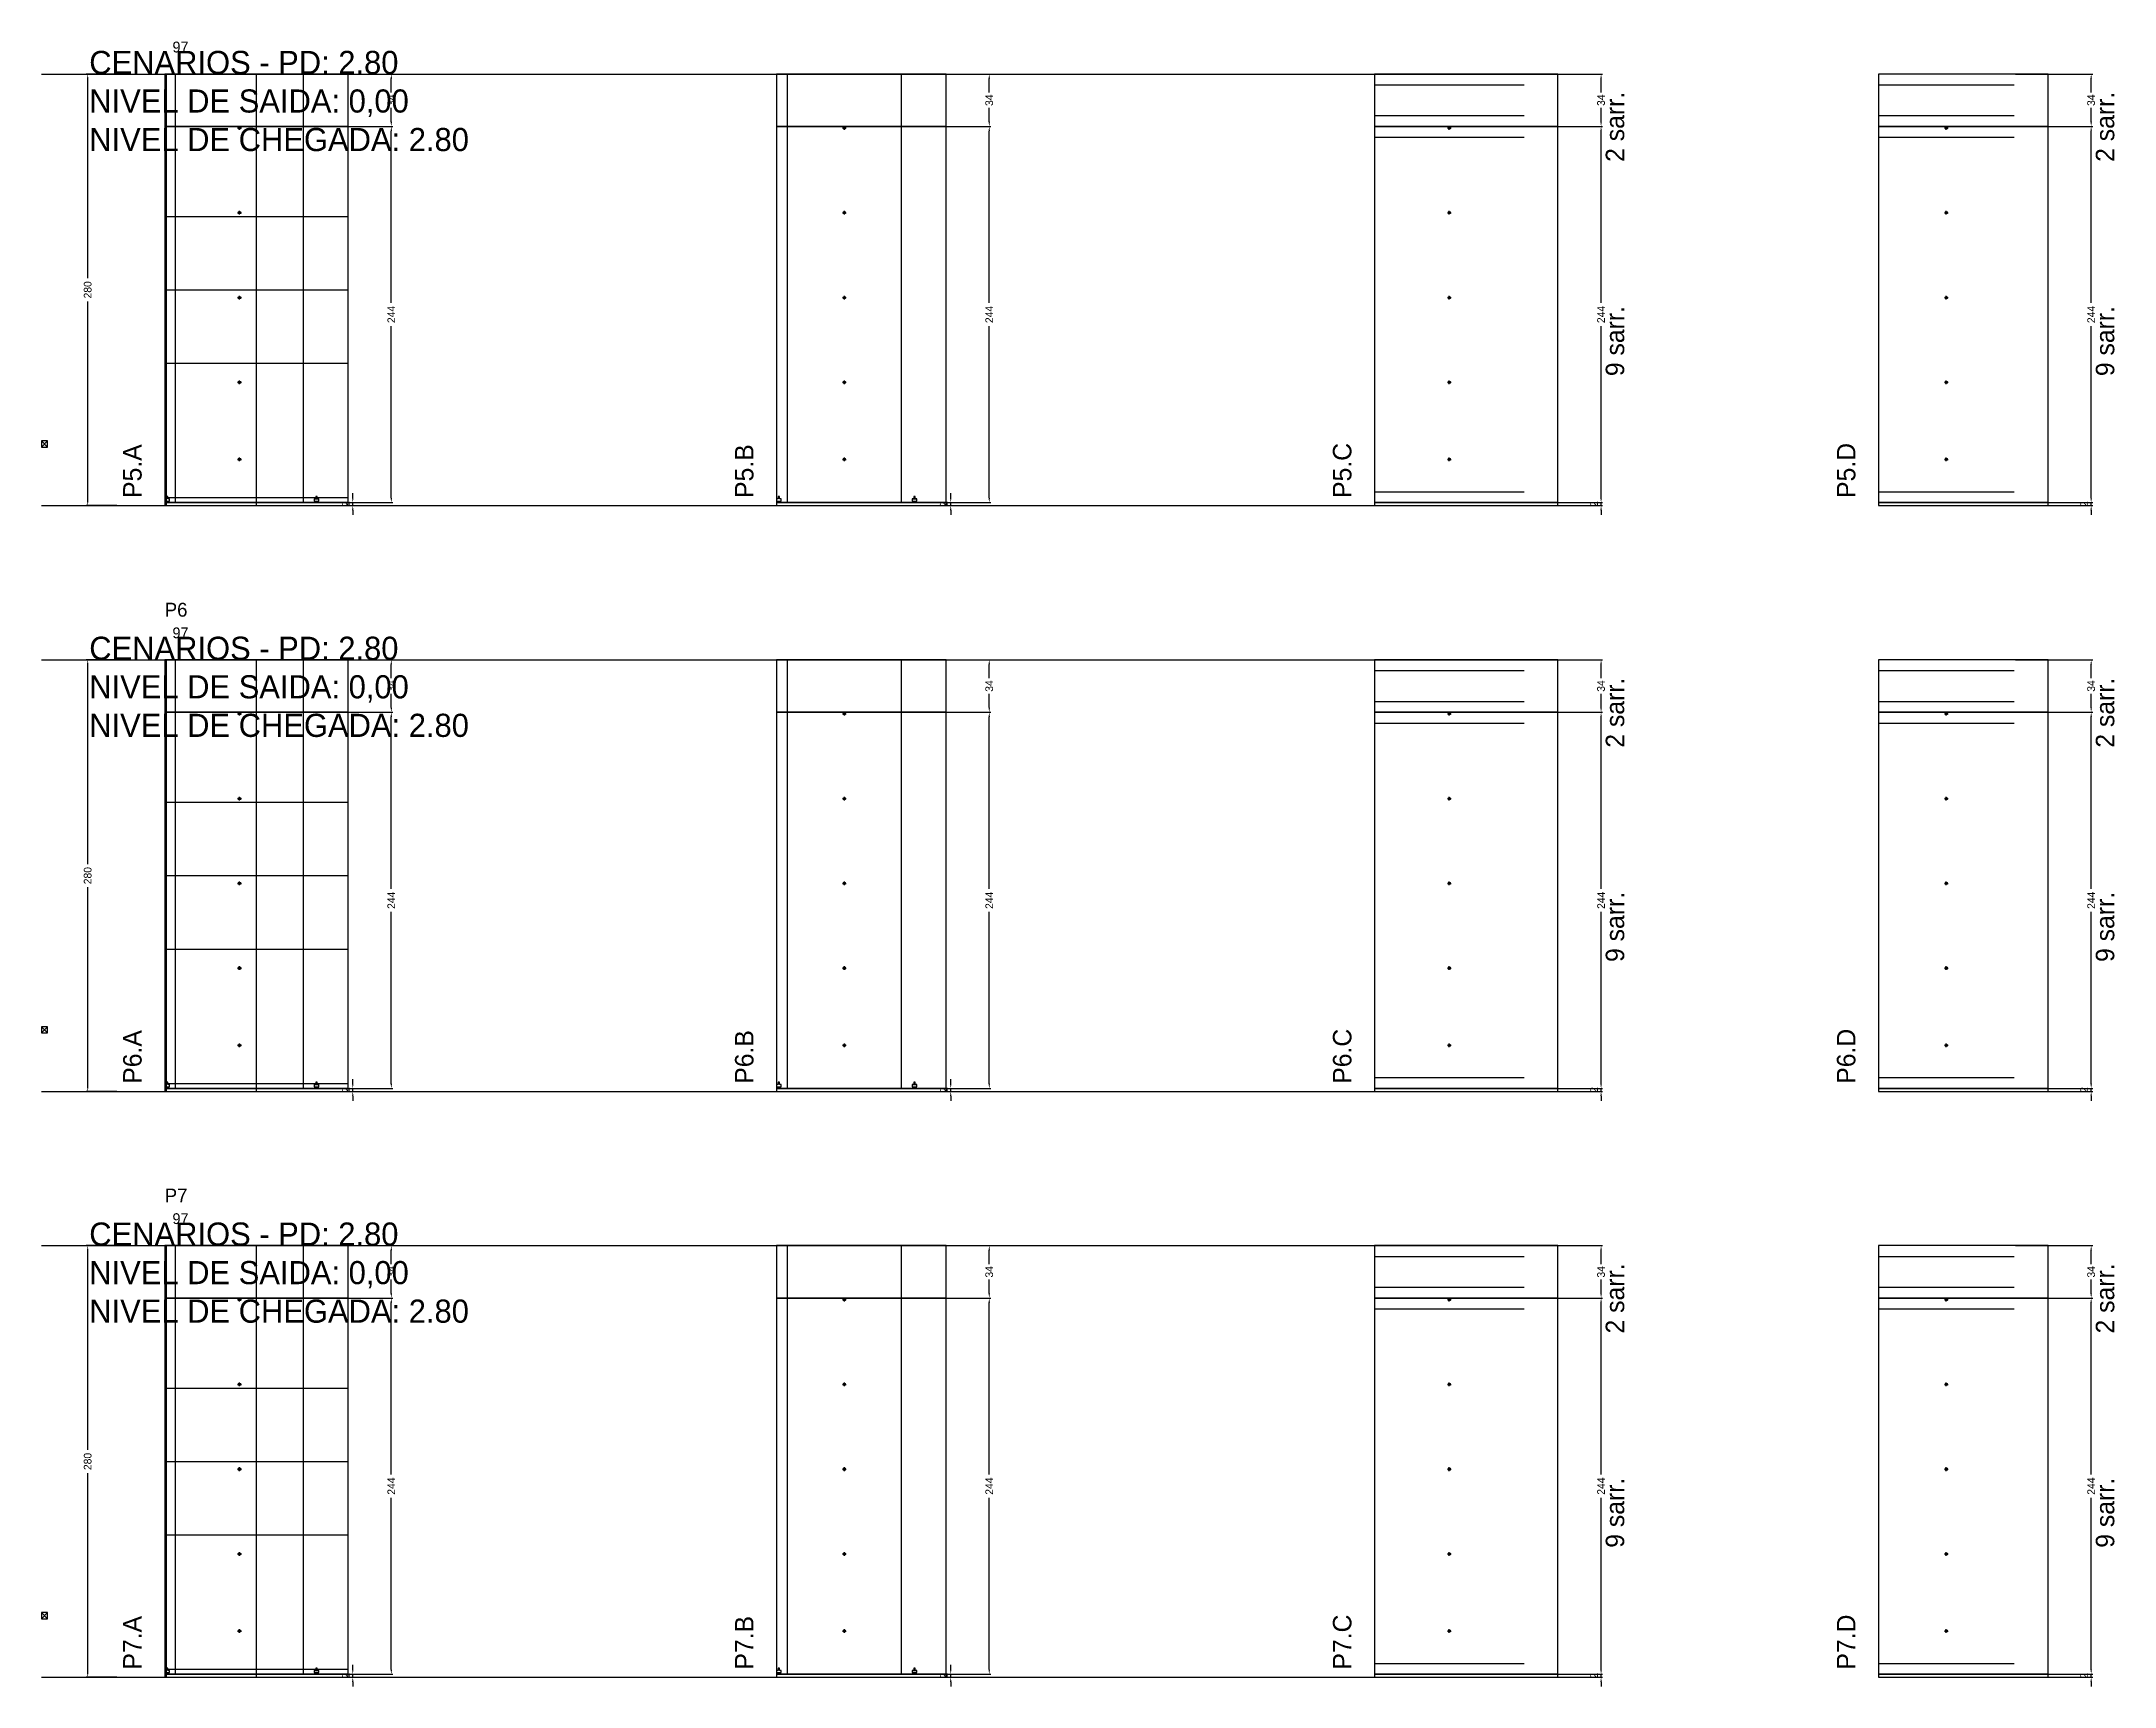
# Model space of a CAD drawing. Header units: centimetres. Extents: x -10500 to 4141, y -7986 to 295.
# Drawn here: x -7000 to -5655, y -2666 to -1599 of the extents above; entities that cross this region are included whole.
import ezdxf

# ---------------------------------------------------------------- set-up
doc = ezdxf.new("R2010")
doc.units = ezdxf.units.CM
doc.linetypes.add('DASHED', pattern=[2, -2])
for name, color, linetype in [('CHAPA', 140, 'Continuous'), ('COTA', 241, 'Continuous'), ('COTAS FURACAO', 16, 'Continuous'), ('Madeira', 30, 'Continuous'), ('MEIO_PONT', 160, 'Continuous'), ('NOMENCLATURA', 7, 'Continuous'), ('Nível', 160, 'Continuous'), ('Painéis', 200, 'Continuous'), ('Perfil Metálico', 150, 'Continuous'), ('SARR_2.2x7', 40, 'Continuous'), ('SARRAFO DE PRESSAO', 200, 'Continuous'), ('texto', 7, 'Continuous'), ('TEXTO_GERAL', 7, 'Continuous')]:
    doc.layers.add(name, color=color, linetype=linetype)
doc.dimstyles.new('PAINEL-NOVA', dxfattribs={"dimtxt": 5, "dimasz": 3, "dimexe": 1, "dimexo": 1, "dimgap": 1, "dimtad": 1, "dimcen": 2.5, "dimazin": 3, "dimtfac": 1, "dimtmove": 0, "dimatfit": 3})

# ---------------------------------------------------------------- blocks, each defined once
blk = doc.blocks.new('_CLOSEDFILLED')
at = {"color": 0, "linetype": 'BYBLOCK'}
blk.add_solid([(-1, 0.16), (0, 0), (-1, -0.16)], dxfattribs=at)
blk = doc.blocks.new('*D105')
for p, q in [((-6951, -1620), (-6971, -1620)), ((-6970, -1752.5), (-6970, -1623)), ((-6970, -1897), (-6970, -1767.5)), ((-6951, -1900), (-6971, -1900))]:
    blk.add_line(p, q)
at = {"layer": 'Defpoints'}
for p in [(-6950, -1620), (-6970, -1900), (-6950, -1900)]:
    blk.add_point(p, dxfattribs=at)
at = {"layer": 'COTA', "xscale": 3, "yscale": 3}
for p, rotation in [((-6970, -1620), 90), ((-6970, -1900), 270)]:
    blk.add_blockref('_CLOSEDFILLED', p, dxfattribs=dict(at, rotation=rotation))
at = {"layer": 'COTA', "insert": (-6970, -1760), "char_height": 5, "attachment_point": 5, "rotation": 90}
blk.add_mtext('280', dxfattribs=at)
blk = doc.blocks.new('MULDURA')
at = {"layer": 'Paineis'}
for p, q in [((0, 0), (4, 4)), ((4, 0), (0, 4))]:
    blk.add_line(p, q, dxfattribs=at)
blk.add_lwpolyline([(0, 0), (4, 0), (4, 4), (0, 4)], close=True, dxfattribs=at)
blk = doc.blocks.new('*D107')
for p, q in [((-6822, -1654), (-6772, -1654)), ((-6773, -1768.5), (-6773, -1657)), ((-6773, -1895), (-6773, -1783.5)), ((-6822, -1898), (-6772, -1898))]:
    blk.add_line(p, q)
at = {"layer": 'Defpoints'}
for p in [(-6823, -1654), (-6823, -1898), (-6773, -1898)]:
    blk.add_point(p, dxfattribs=at)
at = {"layer": 'COTA', "xscale": 3, "yscale": 3}
for p, rotation in [((-6773, -1654), 90), ((-6773, -1898), 270)]:
    blk.add_blockref('_CLOSEDFILLED', p, dxfattribs=dict(at, rotation=rotation))
at = {"layer": 'COTA', "insert": (-6773, -1776), "char_height": 5, "attachment_point": 5, "rotation": 90}
blk.add_mtext('244', dxfattribs=at)
blk = doc.blocks.new('*D108')
for p, q in [((-6822, -1620), (-6772, -1620)), ((-6773, -1632), (-6773, -1623)), ((-6822, -1654), (-6772, -1654)), ((-6773, -1651), (-6773, -1642))]:
    blk.add_line(p, q)
at = {"layer": 'Defpoints'}
for p in [(-6823, -1620), (-6823, -1654), (-6773, -1654)]:
    blk.add_point(p, dxfattribs=at)
at = {"layer": 'COTA', "xscale": 3, "yscale": 3}
for p, rotation in [((-6773, -1620), 90), ((-6773, -1654), 270)]:
    blk.add_blockref('_CLOSEDFILLED', p, dxfattribs=dict(at, rotation=rotation))
at = {"layer": 'COTA', "insert": (-6773, -1637), "char_height": 5, "attachment_point": 5, "rotation": 90}
blk.add_mtext('34', dxfattribs=at)
blk = doc.blocks.new('SLIPTEE')
at = {"layer": 'Paineis'}
blk.add_lwpolyline([(0, 0), (3, 0), (3, 1.5), (2, 1.5), (2, 3), (1, 3), (1, 1.5), (0, 1.5)], close=True, dxfattribs=at)
blk = doc.blocks.new('SLIPTDD')
at = {"layer": 'Paineis'}
blk.add_line((0, 1.5), (3, 1.5), dxfattribs=at)
blk.add_lwpolyline([(0, 0), (3, 0), (3, 1.5), (2, 1.5), (2, 3), (1, 3), (1, 1.5), (0, 1.5)], close=True, dxfattribs=at)
blk = doc.blocks.new('furacao')
at = {"layer": 'COTAS FURACAO'}
for p, q in [((-1.2, 0), (1.2, 0)), ((0, -1.2), (0, 1.2))]:
    blk.add_line(p, q, dxfattribs=at)
blk.add_circle((0, 0), 0.8, dxfattribs=at)
blk = doc.blocks.new('*D110')
for p, q in [((-6434, -1654), (-6384, -1654)), ((-6385, -1768.5), (-6385, -1657)), ((-6385, -1895), (-6385, -1783.5)), ((-6434, -1898), (-6384, -1898))]:
    blk.add_line(p, q)
at = {"layer": 'Defpoints'}
for p in [(-6435, -1654), (-6435, -1898), (-6385, -1898)]:
    blk.add_point(p, dxfattribs=at)
at = {"layer": 'COTA', "xscale": 3, "yscale": 3}
for p, rotation in [((-6385, -1654), 90), ((-6385, -1898), 270)]:
    blk.add_blockref('_CLOSEDFILLED', p, dxfattribs=dict(at, rotation=rotation))
at = {"layer": 'COTA', "insert": (-6385, -1776), "char_height": 5, "attachment_point": 5, "rotation": 90}
blk.add_mtext('244', dxfattribs=at)
blk = doc.blocks.new('*D111')
for p, q in [((-6434, -1620), (-6384, -1620)), ((-6385, -1632), (-6385, -1623)), ((-6434, -1654), (-6384, -1654)), ((-6385, -1651), (-6385, -1642))]:
    blk.add_line(p, q)
at = {"layer": 'Defpoints'}
for p in [(-6435, -1620), (-6435, -1654), (-6385, -1654)]:
    blk.add_point(p, dxfattribs=at)
at = {"layer": 'COTA', "xscale": 3, "yscale": 3}
for p, rotation in [((-6385, -1620), 90), ((-6385, -1654), 270)]:
    blk.add_blockref('_CLOSEDFILLED', p, dxfattribs=dict(at, rotation=rotation))
at = {"layer": 'COTA', "insert": (-6385, -1637), "char_height": 5, "attachment_point": 5, "rotation": 90}
blk.add_mtext('34', dxfattribs=at)
blk = doc.blocks.new('*D113')
for p, q in [((-6037, -1654), (-5987, -1654)), ((-5988, -1768.5), (-5988, -1657)), ((-5988, -1895), (-5988, -1783.5)), ((-6037, -1898), (-5987, -1898))]:
    blk.add_line(p, q)
at = {"layer": 'Defpoints'}
for p in [(-6038, -1654), (-6038, -1898), (-5988, -1898)]:
    blk.add_point(p, dxfattribs=at)
at = {"layer": 'COTA', "xscale": 3, "yscale": 3}
for p, rotation in [((-5988, -1654), 90), ((-5988, -1898), 270)]:
    blk.add_blockref('_CLOSEDFILLED', p, dxfattribs=dict(at, rotation=rotation))
at = {"layer": 'COTA', "insert": (-5988, -1776), "char_height": 5, "attachment_point": 5, "rotation": 90}
blk.add_mtext('244', dxfattribs=at)
blk = doc.blocks.new('*D114')
for p, q in [((-6037, -1620), (-5987, -1620)), ((-5988, -1632), (-5988, -1623)), ((-6037, -1654), (-5987, -1654)), ((-5988, -1651), (-5988, -1642))]:
    blk.add_line(p, q)
at = {"layer": 'Defpoints'}
for p in [(-6038, -1620), (-6038, -1654), (-5988, -1654)]:
    blk.add_point(p, dxfattribs=at)
at = {"layer": 'COTA', "xscale": 3, "yscale": 3}
for p, rotation in [((-5988, -1620), 90), ((-5988, -1654), 270)]:
    blk.add_blockref('_CLOSEDFILLED', p, dxfattribs=dict(at, rotation=rotation))
at = {"layer": 'COTA', "insert": (-5988, -1637), "char_height": 5, "attachment_point": 5, "rotation": 90}
blk.add_mtext('34', dxfattribs=at)
blk = doc.blocks.new('*D116')
for p, q in [((-5719, -1654), (-5669, -1654)), ((-5670, -1768.5), (-5670, -1657)), ((-5670, -1895), (-5670, -1783.5)), ((-5719, -1898), (-5669, -1898))]:
    blk.add_line(p, q)
at = {"layer": 'Defpoints'}
for p in [(-5720, -1654), (-5720, -1898), (-5670, -1898)]:
    blk.add_point(p, dxfattribs=at)
at = {"layer": 'COTA', "xscale": 3, "yscale": 3}
for p, rotation in [((-5670, -1654), 90), ((-5670, -1898), 270)]:
    blk.add_blockref('_CLOSEDFILLED', p, dxfattribs=dict(at, rotation=rotation))
at = {"layer": 'COTA', "insert": (-5670, -1776), "char_height": 5, "attachment_point": 5, "rotation": 90}
blk.add_mtext('244', dxfattribs=at)
blk = doc.blocks.new('*D117')
for p, q in [((-5719, -1620), (-5669, -1620)), ((-5670, -1632), (-5670, -1623)), ((-5719, -1654), (-5669, -1654)), ((-5670, -1651), (-5670, -1642))]:
    blk.add_line(p, q)
at = {"layer": 'Defpoints'}
for p in [(-5720, -1620), (-5720, -1654), (-5670, -1654)]:
    blk.add_point(p, dxfattribs=at)
at = {"layer": 'COTA', "xscale": 3, "yscale": 3}
for p, rotation in [((-5670, -1620), 90), ((-5670, -1654), 270)]:
    blk.add_blockref('_CLOSEDFILLED', p, dxfattribs=dict(at, rotation=rotation))
at = {"layer": 'COTA', "insert": (-5670, -1637), "char_height": 5, "attachment_point": 5, "rotation": 90}
blk.add_mtext('34', dxfattribs=at)
blk = doc.blocks.new('*D131')
for p, q in [((-6951, -2000), (-6971, -2000)), ((-6970, -2132.5), (-6970, -2003)), ((-6970, -2277), (-6970, -2147.5)), ((-6951, -2280), (-6971, -2280))]:
    blk.add_line(p, q)
at = {"layer": 'Defpoints'}
for p in [(-6950, -2000), (-6970, -2280), (-6950, -2280)]:
    blk.add_point(p, dxfattribs=at)
at = {"layer": 'COTA', "xscale": 3, "yscale": 3}
for p, rotation in [((-6970, -2000), 90), ((-6970, -2280), 270)]:
    blk.add_blockref('_CLOSEDFILLED', p, dxfattribs=dict(at, rotation=rotation))
at = {"layer": 'COTA', "insert": (-6970, -2140), "char_height": 5, "attachment_point": 5, "rotation": 90}
blk.add_mtext('280', dxfattribs=at)
blk = doc.blocks.new('*D133')
for p, q in [((-6822, -2034), (-6772, -2034)), ((-6773, -2148.5), (-6773, -2037)), ((-6773, -2275), (-6773, -2163.5)), ((-6822, -2278), (-6772, -2278))]:
    blk.add_line(p, q)
at = {"layer": 'Defpoints'}
for p in [(-6823, -2034), (-6823, -2278), (-6773, -2278)]:
    blk.add_point(p, dxfattribs=at)
at = {"layer": 'COTA', "xscale": 3, "yscale": 3}
for p, rotation in [((-6773, -2034), 90), ((-6773, -2278), 270)]:
    blk.add_blockref('_CLOSEDFILLED', p, dxfattribs=dict(at, rotation=rotation))
at = {"layer": 'COTA', "insert": (-6773, -2156), "char_height": 5, "attachment_point": 5, "rotation": 90}
blk.add_mtext('244', dxfattribs=at)
blk = doc.blocks.new('*D134')
for p, q in [((-6822, -2000), (-6772, -2000)), ((-6773, -2012), (-6773, -2003)), ((-6773, -2031), (-6773, -2022)), ((-6822, -2034), (-6772, -2034))]:
    blk.add_line(p, q)
at = {"layer": 'Defpoints'}
for p in [(-6823, -2000), (-6823, -2034), (-6773, -2034)]:
    blk.add_point(p, dxfattribs=at)
at = {"layer": 'COTA', "xscale": 3, "yscale": 3}
for p, rotation in [((-6773, -2000), 90), ((-6773, -2034), 270)]:
    blk.add_blockref('_CLOSEDFILLED', p, dxfattribs=dict(at, rotation=rotation))
at = {"layer": 'COTA', "insert": (-6773, -2017), "char_height": 5, "attachment_point": 5, "rotation": 90}
blk.add_mtext('34', dxfattribs=at)
blk = doc.blocks.new('*D136')
for p, q in [((-6434, -2034), (-6384, -2034)), ((-6385, -2148.5), (-6385, -2037)), ((-6385, -2275), (-6385, -2163.5)), ((-6434, -2278), (-6384, -2278))]:
    blk.add_line(p, q)
at = {"layer": 'Defpoints'}
for p in [(-6435, -2034), (-6435, -2278), (-6385, -2278)]:
    blk.add_point(p, dxfattribs=at)
at = {"layer": 'COTA', "xscale": 3, "yscale": 3}
for p, rotation in [((-6385, -2034), 90), ((-6385, -2278), 270)]:
    blk.add_blockref('_CLOSEDFILLED', p, dxfattribs=dict(at, rotation=rotation))
at = {"layer": 'COTA', "insert": (-6385, -2156), "char_height": 5, "attachment_point": 5, "rotation": 90}
blk.add_mtext('244', dxfattribs=at)
blk = doc.blocks.new('*D137')
for p, q in [((-6434, -2000), (-6384, -2000)), ((-6385, -2012), (-6385, -2003)), ((-6385, -2031), (-6385, -2022)), ((-6434, -2034), (-6384, -2034))]:
    blk.add_line(p, q)
at = {"layer": 'Defpoints'}
for p in [(-6435, -2000), (-6435, -2034), (-6385, -2034)]:
    blk.add_point(p, dxfattribs=at)
at = {"layer": 'COTA', "xscale": 3, "yscale": 3}
for p, rotation in [((-6385, -2000), 90), ((-6385, -2034), 270)]:
    blk.add_blockref('_CLOSEDFILLED', p, dxfattribs=dict(at, rotation=rotation))
at = {"layer": 'COTA', "insert": (-6385, -2017), "char_height": 5, "attachment_point": 5, "rotation": 90}
blk.add_mtext('34', dxfattribs=at)
blk = doc.blocks.new('*D139')
for p, q in [((-6037, -2034), (-5987, -2034)), ((-5988, -2148.5), (-5988, -2037)), ((-5988, -2275), (-5988, -2163.5)), ((-6037, -2278), (-5987, -2278))]:
    blk.add_line(p, q)
at = {"layer": 'Defpoints'}
for p in [(-6038, -2034), (-6038, -2278), (-5988, -2278)]:
    blk.add_point(p, dxfattribs=at)
at = {"layer": 'COTA', "xscale": 3, "yscale": 3}
for p, rotation in [((-5988, -2034), 90), ((-5988, -2278), 270)]:
    blk.add_blockref('_CLOSEDFILLED', p, dxfattribs=dict(at, rotation=rotation))
at = {"layer": 'COTA', "insert": (-5988, -2156), "char_height": 5, "attachment_point": 5, "rotation": 90}
blk.add_mtext('244', dxfattribs=at)
blk = doc.blocks.new('*D140')
for p, q in [((-6037, -2000), (-5987, -2000)), ((-5988, -2012), (-5988, -2003)), ((-5988, -2031), (-5988, -2022)), ((-6037, -2034), (-5987, -2034))]:
    blk.add_line(p, q)
at = {"layer": 'Defpoints'}
for p in [(-6038, -2000), (-6038, -2034), (-5988, -2034)]:
    blk.add_point(p, dxfattribs=at)
at = {"layer": 'COTA', "xscale": 3, "yscale": 3}
for p, rotation in [((-5988, -2000), 90), ((-5988, -2034), 270)]:
    blk.add_blockref('_CLOSEDFILLED', p, dxfattribs=dict(at, rotation=rotation))
at = {"layer": 'COTA', "insert": (-5988, -2017), "char_height": 5, "attachment_point": 5, "rotation": 90}
blk.add_mtext('34', dxfattribs=at)
blk = doc.blocks.new('*D142')
for p, q in [((-5719, -2034), (-5669, -2034)), ((-5670, -2148.5), (-5670, -2037)), ((-5670, -2275), (-5670, -2163.5)), ((-5719, -2278), (-5669, -2278))]:
    blk.add_line(p, q)
at = {"layer": 'Defpoints'}
for p in [(-5720, -2034), (-5720, -2278), (-5670, -2278)]:
    blk.add_point(p, dxfattribs=at)
at = {"layer": 'COTA', "xscale": 3, "yscale": 3}
for p, rotation in [((-5670, -2034), 90), ((-5670, -2278), 270)]:
    blk.add_blockref('_CLOSEDFILLED', p, dxfattribs=dict(at, rotation=rotation))
at = {"layer": 'COTA', "insert": (-5670, -2156), "char_height": 5, "attachment_point": 5, "rotation": 90}
blk.add_mtext('244', dxfattribs=at)
blk = doc.blocks.new('*D143')
for p, q in [((-5719, -2000), (-5669, -2000)), ((-5670, -2012), (-5670, -2003)), ((-5670, -2031), (-5670, -2022)), ((-5719, -2034), (-5669, -2034))]:
    blk.add_line(p, q)
at = {"layer": 'Defpoints'}
for p in [(-5720, -2000), (-5720, -2034), (-5670, -2034)]:
    blk.add_point(p, dxfattribs=at)
at = {"layer": 'COTA', "xscale": 3, "yscale": 3}
for p, rotation in [((-5670, -2000), 90), ((-5670, -2034), 270)]:
    blk.add_blockref('_CLOSEDFILLED', p, dxfattribs=dict(at, rotation=rotation))
at = {"layer": 'COTA', "insert": (-5670, -2017), "char_height": 5, "attachment_point": 5, "rotation": 90}
blk.add_mtext('34', dxfattribs=at)
blk = doc.blocks.new('*D157')
for p, q in [((-6951, -2380), (-6971, -2380)), ((-6970, -2512.5), (-6970, -2383)), ((-6970, -2657), (-6970, -2527.5)), ((-6951, -2660), (-6971, -2660))]:
    blk.add_line(p, q)
at = {"layer": 'Defpoints'}
for p in [(-6950, -2380), (-6970, -2660), (-6950, -2660)]:
    blk.add_point(p, dxfattribs=at)
at = {"layer": 'COTA', "xscale": 3, "yscale": 3}
for p, rotation in [((-6970, -2380), 90), ((-6970, -2660), 270)]:
    blk.add_blockref('_CLOSEDFILLED', p, dxfattribs=dict(at, rotation=rotation))
at = {"layer": 'COTA', "insert": (-6970, -2520), "char_height": 5, "attachment_point": 5, "rotation": 90}
blk.add_mtext('280', dxfattribs=at)
blk = doc.blocks.new('*D159')
for p, q in [((-6822, -2414), (-6772, -2414)), ((-6773, -2528.5), (-6773, -2417)), ((-6773, -2655), (-6773, -2543.5)), ((-6822, -2658), (-6772, -2658))]:
    blk.add_line(p, q)
at = {"layer": 'Defpoints'}
for p in [(-6823, -2414), (-6823, -2658), (-6773, -2658)]:
    blk.add_point(p, dxfattribs=at)
at = {"layer": 'COTA', "xscale": 3, "yscale": 3}
for p, rotation in [((-6773, -2414), 90), ((-6773, -2658), 270)]:
    blk.add_blockref('_CLOSEDFILLED', p, dxfattribs=dict(at, rotation=rotation))
at = {"layer": 'COTA', "insert": (-6773, -2536), "char_height": 5, "attachment_point": 5, "rotation": 90}
blk.add_mtext('244', dxfattribs=at)
blk = doc.blocks.new('*D160')
for p, q in [((-6822, -2380), (-6772, -2380)), ((-6773, -2392), (-6773, -2383)), ((-6773, -2411), (-6773, -2402)), ((-6822, -2414), (-6772, -2414))]:
    blk.add_line(p, q)
at = {"layer": 'Defpoints'}
for p in [(-6823, -2380), (-6823, -2414), (-6773, -2414)]:
    blk.add_point(p, dxfattribs=at)
at = {"layer": 'COTA', "xscale": 3, "yscale": 3}
for p, rotation in [((-6773, -2380), 90), ((-6773, -2414), 270)]:
    blk.add_blockref('_CLOSEDFILLED', p, dxfattribs=dict(at, rotation=rotation))
at = {"layer": 'COTA', "insert": (-6773, -2397), "char_height": 5, "attachment_point": 5, "rotation": 90}
blk.add_mtext('34', dxfattribs=at)
blk = doc.blocks.new('*D162')
for p, q in [((-6434, -2414), (-6384, -2414)), ((-6385, -2528.5), (-6385, -2417)), ((-6385, -2655), (-6385, -2543.5)), ((-6434, -2658), (-6384, -2658))]:
    blk.add_line(p, q)
at = {"layer": 'Defpoints'}
for p in [(-6435, -2414), (-6435, -2658), (-6385, -2658)]:
    blk.add_point(p, dxfattribs=at)
at = {"layer": 'COTA', "xscale": 3, "yscale": 3}
for p, rotation in [((-6385, -2414), 90), ((-6385, -2658), 270)]:
    blk.add_blockref('_CLOSEDFILLED', p, dxfattribs=dict(at, rotation=rotation))
at = {"layer": 'COTA', "insert": (-6385, -2536), "char_height": 5, "attachment_point": 5, "rotation": 90}
blk.add_mtext('244', dxfattribs=at)
blk = doc.blocks.new('*D163')
for p, q in [((-6434, -2380), (-6384, -2380)), ((-6385, -2392), (-6385, -2383)), ((-6385, -2411), (-6385, -2402)), ((-6434, -2414), (-6384, -2414))]:
    blk.add_line(p, q)
at = {"layer": 'Defpoints'}
for p in [(-6435, -2380), (-6435, -2414), (-6385, -2414)]:
    blk.add_point(p, dxfattribs=at)
at = {"layer": 'COTA', "xscale": 3, "yscale": 3}
for p, rotation in [((-6385, -2380), 90), ((-6385, -2414), 270)]:
    blk.add_blockref('_CLOSEDFILLED', p, dxfattribs=dict(at, rotation=rotation))
at = {"layer": 'COTA', "insert": (-6385, -2397), "char_height": 5, "attachment_point": 5, "rotation": 90}
blk.add_mtext('34', dxfattribs=at)
blk = doc.blocks.new('*D165')
for p, q in [((-6037, -2414), (-5987, -2414)), ((-5988, -2528.5), (-5988, -2417)), ((-5988, -2655), (-5988, -2543.5)), ((-6037, -2658), (-5987, -2658))]:
    blk.add_line(p, q)
at = {"layer": 'Defpoints'}
for p in [(-6038, -2414), (-6038, -2658), (-5988, -2658)]:
    blk.add_point(p, dxfattribs=at)
at = {"layer": 'COTA', "xscale": 3, "yscale": 3}
for p, rotation in [((-5988, -2414), 90), ((-5988, -2658), 270)]:
    blk.add_blockref('_CLOSEDFILLED', p, dxfattribs=dict(at, rotation=rotation))
at = {"layer": 'COTA', "insert": (-5988, -2536), "char_height": 5, "attachment_point": 5, "rotation": 90}
blk.add_mtext('244', dxfattribs=at)
blk = doc.blocks.new('*D166')
for p, q in [((-6037, -2380), (-5987, -2380)), ((-5988, -2392), (-5988, -2383)), ((-5988, -2411), (-5988, -2402)), ((-6037, -2414), (-5987, -2414))]:
    blk.add_line(p, q)
at = {"layer": 'Defpoints'}
for p in [(-6038, -2380), (-6038, -2414), (-5988, -2414)]:
    blk.add_point(p, dxfattribs=at)
at = {"layer": 'COTA', "xscale": 3, "yscale": 3}
for p, rotation in [((-5988, -2380), 90), ((-5988, -2414), 270)]:
    blk.add_blockref('_CLOSEDFILLED', p, dxfattribs=dict(at, rotation=rotation))
at = {"layer": 'COTA', "insert": (-5988, -2397), "char_height": 5, "attachment_point": 5, "rotation": 90}
blk.add_mtext('34', dxfattribs=at)
blk = doc.blocks.new('*D168')
for p, q in [((-5719, -2414), (-5669, -2414)), ((-5670, -2528.5), (-5670, -2417)), ((-5670, -2655), (-5670, -2543.5)), ((-5719, -2658), (-5669, -2658))]:
    blk.add_line(p, q)
at = {"layer": 'Defpoints'}
for p in [(-5720, -2414), (-5720, -2658), (-5670, -2658)]:
    blk.add_point(p, dxfattribs=at)
at = {"layer": 'COTA', "xscale": 3, "yscale": 3}
for p, rotation in [((-5670, -2414), 90), ((-5670, -2658), 270)]:
    blk.add_blockref('_CLOSEDFILLED', p, dxfattribs=dict(at, rotation=rotation))
at = {"layer": 'COTA', "insert": (-5670, -2536), "char_height": 5, "attachment_point": 5, "rotation": 90}
blk.add_mtext('244', dxfattribs=at)
blk = doc.blocks.new('*D169')
for p, q in [((-5719, -2380), (-5669, -2380)), ((-5670, -2392), (-5670, -2383)), ((-5670, -2411), (-5670, -2402)), ((-5719, -2414), (-5669, -2414))]:
    blk.add_line(p, q)
at = {"layer": 'Defpoints'}
for p in [(-5720, -2380), (-5720, -2414), (-5670, -2414)]:
    blk.add_point(p, dxfattribs=at)
at = {"layer": 'COTA', "xscale": 3, "yscale": 3}
for p, rotation in [((-5670, -2380), 90), ((-5670, -2414), 270)]:
    blk.add_blockref('_CLOSEDFILLED', p, dxfattribs=dict(at, rotation=rotation))
at = {"layer": 'COTA', "insert": (-5670, -2397), "char_height": 5, "attachment_point": 5, "rotation": 90}
blk.add_mtext('34', dxfattribs=at)

msp = doc.modelspace()

# ---------------------------------------------------------------- linework, layer by layer
at = {"layer": 'CHAPA'}
for points in [[(-6920, -1900), (-6918.8, -1900), (-6918.8, -1620), (-6920, -1620)], [(-6920, -2280), (-6918.8, -2280), (-6918.8, -2000), (-6920, -2000)], [(-6920, -2660), (-6918.8, -2660), (-6918.8, -2380), (-6920, -2380)]]:
    msp.add_lwpolyline(points, close=True, dxfattribs=at)
at = {"layer": 'Madeira'}
for points in [[(-6920, -1712.4), (-6801, -1712.4)], [(-6920, -1807.6), (-6801, -1807.6)], [(-6920, -2092.4), (-6801, -2092.4)], [(-6920, -2187.6), (-6801, -2187.6)], [(-6920, -2472.4), (-6801, -2472.4)], [(-6920, -2567.6), (-6801, -2567.6)]]:
    msp.add_lwpolyline(points, dxfattribs=at)
at = {"layer": 'MEIO_PONT'}
for points in [[(-6920, -1760), (-6801, -1760)], [(-6920, -2140), (-6801, -2140)], [(-6920, -2520), (-6801, -2520)]]:
    msp.add_lwpolyline(points, dxfattribs=at)
at = {"layer": 'Nível', "linetype": 'DASHED'}
for points in [[(-7000, -1620), (-6000, -1620)], [(-7000, -1900), (-6000, -1900)], [(-7000, -2000), (-6000, -2000)], [(-7000, -2280), (-6000, -2280)], [(-7000, -2380), (-6000, -2380)], [(-7000, -2660), (-6000, -2660)]]:
    msp.add_lwpolyline(points, dxfattribs=at)
at = {"layer": 'Painéis'}
for points in [[(-6920, -1654), (-6801, -1654), (-6801, -1620), (-6920, -1620)], [(-6920, -1900), (-6801, -1900), (-6801, -1620), (-6920, -1620)], [(-6523, -1654), (-6413, -1654), (-6413, -1620), (-6523, -1620)], [(-6135, -1654), (-6016, -1654), (-6016, -1620), (-6135, -1620)], [(-5808, -1654), (-5698, -1654), (-5698, -1620), (-5808, -1620)], [(-6920, -1898), (-6801, -1898), (-6801, -1654), (-6920, -1654)], [(-6523, -1898), (-6413, -1898), (-6413, -1654), (-6523, -1654)], [(-6135, -1898), (-6016, -1898), (-6016, -1654), (-6135, -1654)], [(-5808, -1898), (-5698, -1898), (-5698, -1654), (-5808, -1654)], [(-6920, -1900), (-6801, -1900), (-6801, -1898), (-6920, -1898)], [(-6523, -1900), (-6413, -1900), (-6413, -1898), (-6523, -1898)], [(-6135, -1900), (-6016, -1900), (-6016, -1898), (-6135, -1898)], [(-5808, -1900), (-5698, -1900), (-5698, -1898), (-5808, -1898)], [(-6920, -2034), (-6801, -2034), (-6801, -2000), (-6920, -2000)], [(-6920, -2280), (-6801, -2280), (-6801, -2000), (-6920, -2000)], [(-6523, -2034), (-6413, -2034), (-6413, -2000), (-6523, -2000)], [(-6135, -2034), (-6016, -2034), (-6016, -2000), (-6135, -2000)], [(-5808, -2034), (-5698, -2034), (-5698, -2000), (-5808, -2000)], [(-6920, -2278), (-6801, -2278), (-6801, -2034), (-6920, -2034)], [(-6523, -2278), (-6413, -2278), (-6413, -2034), (-6523, -2034)], [(-6135, -2278), (-6016, -2278), (-6016, -2034), (-6135, -2034)], [(-5808, -2278), (-5698, -2278), (-5698, -2034), (-5808, -2034)], [(-6920, -2280), (-6801, -2280), (-6801, -2278), (-6920, -2278)], [(-6523, -2280), (-6413, -2280), (-6413, -2278), (-6523, -2278)], [(-6135, -2280), (-6016, -2280), (-6016, -2278), (-6135, -2278)], [(-5808, -2280), (-5698, -2280), (-5698, -2278), (-5808, -2278)], [(-6920, -2414), (-6801, -2414), (-6801, -2380), (-6920, -2380)], [(-6920, -2660), (-6801, -2660), (-6801, -2380), (-6920, -2380)], [(-6523, -2414), (-6413, -2414), (-6413, -2380), (-6523, -2380)], [(-6135, -2414), (-6016, -2414), (-6016, -2380), (-6135, -2380)], [(-5808, -2414), (-5698, -2414), (-5698, -2380), (-5808, -2380)], [(-6920, -2658), (-6801, -2658), (-6801, -2414), (-6920, -2414)], [(-6523, -2658), (-6413, -2658), (-6413, -2414), (-6523, -2414)], [(-6135, -2658), (-6016, -2658), (-6016, -2414), (-6135, -2414)], [(-5808, -2658), (-5698, -2658), (-5698, -2414), (-5808, -2414)], [(-6920, -2660), (-6801, -2660), (-6801, -2658), (-6920, -2658)], [(-6523, -2660), (-6413, -2660), (-6413, -2658), (-6523, -2658)], [(-6135, -2660), (-6016, -2660), (-6016, -2658), (-6135, -2658)], [(-5808, -2660), (-5698, -2660), (-5698, -2658), (-5808, -2658)]]:
    msp.add_lwpolyline(points, close=True, dxfattribs=at)
at = {"layer": 'Perfil Metálico'}
for p, q in [((-6860.5, -1900), (-6860.5, -1620)), ((-6860.5, -2280), (-6860.5, -2000)), ((-6860.5, -2660), (-6860.5, -2380))]:
    msp.add_line(p, q, dxfattribs=at)
at = {"layer": 'SARR_2.2x7'}
for points in [[(-6913, -1654), (-6913, -1620)], [(-6830, -1654), (-6830, -1620)], [(-6516, -1654), (-6516, -1620)], [(-6442, -1654), (-6442, -1620)], [(-6135, -1627), (-6038, -1627)], [(-5808, -1627), (-5720, -1627)], [(-6135, -1647), (-6038, -1647)], [(-5808, -1647), (-5720, -1647)], [(-6135, -1661), (-6038, -1661)], [(-5808, -1661), (-5720, -1661)], [(-6135, -1891), (-6038, -1891)], [(-5808, -1891), (-5720, -1891)], [(-6913, -2034), (-6913, -2000)], [(-6830, -2034), (-6830, -2000)], [(-6516, -2034), (-6516, -2000)], [(-6442, -2034), (-6442, -2000)], [(-6135, -2007), (-6038, -2007)], [(-5808, -2007), (-5720, -2007)], [(-6135, -2027), (-6038, -2027)], [(-5808, -2027), (-5720, -2027)], [(-6135, -2041), (-6038, -2041)], [(-5808, -2041), (-5720, -2041)], [(-6135, -2271), (-6038, -2271)], [(-5808, -2271), (-5720, -2271)], [(-6913, -2414), (-6913, -2380)], [(-6830, -2414), (-6830, -2380)], [(-6516, -2414), (-6516, -2380)], [(-6442, -2414), (-6442, -2380)], [(-6135, -2387), (-6038, -2387)], [(-5808, -2387), (-5720, -2387)], [(-6135, -2407), (-6038, -2407)], [(-5808, -2407), (-5720, -2407)], [(-6135, -2421), (-6038, -2421)], [(-5808, -2421), (-5720, -2421)], [(-6135, -2651), (-6038, -2651)], [(-5808, -2651), (-5720, -2651)]]:
    msp.add_lwpolyline(points, dxfattribs=at)
at = {"layer": 'SARR_2.2x7', "linetype": 'DASHED'}
for points in [[(-6913, -1898), (-6913, -1654)], [(-6830, -1898), (-6830, -1654)], [(-6516, -1898), (-6516, -1654)], [(-6442, -1898), (-6442, -1654)], [(-6913, -2278), (-6913, -2034)], [(-6830, -2278), (-6830, -2034)], [(-6516, -2278), (-6516, -2034)], [(-6442, -2278), (-6442, -2034)], [(-6913, -2658), (-6913, -2414)], [(-6830, -2658), (-6830, -2414)], [(-6516, -2658), (-6516, -2414)], [(-6442, -2658), (-6442, -2414)]]:
    msp.add_lwpolyline(points, dxfattribs=at)
at = {"layer": 'SARRAFO DE PRESSAO'}
for points in [[(-6920, -1900), (-6801, -1900), (-6801, -1895), (-6920, -1895)], [(-6920, -2280), (-6801, -2280), (-6801, -2275), (-6920, -2275)], [(-6920, -2660), (-6801, -2660), (-6801, -2655), (-6920, -2655)]]:
    msp.add_lwpolyline(points, close=True, dxfattribs=at)

# ---------------------------------------------------------------- block references
at = {"layer": 'COTA'}
for name, p in [('furacao', (-6871.5, -1655)), ('furacao', (-6479, -1655)), ('furacao', (-6086.5, -1655)), ('furacao', (-5764, -1655)), ('furacao', (-6871.5, -1710)), ('furacao', (-6479, -1710)), ('furacao', (-6086.5, -1710)), ('furacao', (-5764, -1710)), ('furacao', (-6871.5, -1765)), ('furacao', (-6479, -1765)), ('furacao', (-6086.5, -1765)), ('furacao', (-5764, -1765)), ('furacao', (-6871.5, -1820)), ('furacao', (-6479, -1820)), ('furacao', (-6086.5, -1820)), ('furacao', (-5764, -1820)), ('MULDURA', (-7000, -1862)), ('furacao', (-6871.5, -1870)), ('furacao', (-6479, -1870)), ('furacao', (-6086.5, -1870)), ('furacao', (-5764, -1870)), ('SLIPTEE', (-6920, -1897)), ('SLIPTDD', (-6823, -1897)), ('SLIPTEE', (-6523, -1897)), ('SLIPTDD', (-6435, -1897)), ('furacao', (-6871.5, -2035)), ('furacao', (-6479, -2035)), ('furacao', (-6086.5, -2035)), ('furacao', (-5764, -2035)), ('furacao', (-6871.5, -2090)), ('furacao', (-6479, -2090)), ('furacao', (-6086.5, -2090)), ('furacao', (-5764, -2090)), ('furacao', (-6871.5, -2145)), ('furacao', (-6479, -2145)), ('furacao', (-6086.5, -2145)), ('furacao', (-5764, -2145)), ('furacao', (-6871.5, -2200)), ('furacao', (-6479, -2200)), ('furacao', (-6086.5, -2200)), ('furacao', (-5764, -2200)), ('MULDURA', (-7000, -2242)), ('furacao', (-6871.5, -2250)), ('furacao', (-6479, -2250)), ('furacao', (-6086.5, -2250)), ('furacao', (-5764, -2250)), ('SLIPTEE', (-6920, -2277)), ('SLIPTDD', (-6823, -2277)), ('SLIPTEE', (-6523, -2277)), ('SLIPTDD', (-6435, -2277)), ('furacao', (-6871.5, -2415)), ('furacao', (-6479, -2415)), ('furacao', (-6086.5, -2415)), ('furacao', (-5764, -2415)), ('furacao', (-6871.5, -2470)), ('furacao', (-6479, -2470)), ('furacao', (-6086.5, -2470)), ('furacao', (-5764, -2470)), ('furacao', (-6871.5, -2525)), ('furacao', (-6479, -2525)), ('furacao', (-6086.5, -2525)), ('furacao', (-5764, -2525)), ('furacao', (-6871.5, -2580)), ('furacao', (-6479, -2580)), ('furacao', (-6086.5, -2580)), ('furacao', (-5764, -2580)), ('MULDURA', (-7000, -2622)), ('furacao', (-6871.5, -2630)), ('furacao', (-6479, -2630)), ('furacao', (-6086.5, -2630)), ('furacao', (-5764, -2630)), ('SLIPTEE', (-6920, -2657)), ('SLIPTDD', (-6823, -2657)), ('SLIPTEE', (-6523, -2657)), ('SLIPTDD', (-6435, -2657))]:
    msp.add_blockref(name, p, dxfattribs=at)

# ---------------------------------------------------------------- texts
at = {"layer": 'NOMENCLATURA'}
for s, p in [('CENARIOS - PD: 2.80', (-6969, -1620)), ('NIVEL DE SAIDA: 0,00', (-6969, -1645)), ('NIVEL DE CHEGADA: 2.80', (-6969, -1670)), ('CENARIOS - PD: 2.80', (-6969, -2000)), ('NIVEL DE SAIDA: 0,00', (-6969, -2025)), ('NIVEL DE CHEGADA: 2.80', (-6969, -2050)), ('CENARIOS - PD: 2.80', (-6969, -2380)), ('NIVEL DE SAIDA: 0,00', (-6969, -2405)), ('NIVEL DE CHEGADA: 2.80', (-6969, -2430))]:
    msp.add_text(s, height=15, dxfattribs=at).set_placement(p)
for s, p in [('2 sarr.', (-5973, -1677)), ('2 sarr.', (-5655, -1677)), ('9 sarr.', (-5973, -1816)), ('9 sarr.', (-5655, -1816)), ('P5.A', (-6935, -1895)), ('P5.B', (-6538, -1895)), ('P5.C', (-6150, -1895)), ('P5.D', (-5823, -1895)), ('2 sarr.', (-5973, -2057)), ('2 sarr.', (-5655, -2057)), ('9 sarr.', (-5973, -2196)), ('9 sarr.', (-5655, -2196)), ('P6.A', (-6935, -2275)), ('P6.B', (-6538, -2275)), ('P6.C', (-6150, -2275)), ('P6.D', (-5823, -2275)), ('2 sarr.', (-5973, -2437)), ('2 sarr.', (-5655, -2437)), ('9 sarr.', (-5973, -2576)), ('9 sarr.', (-5655, -2576)), ('P7.A', (-6935, -2655)), ('P7.B', (-6538, -2655)), ('P7.C', (-6150, -2655)), ('P7.D', (-5823, -2655))]:
    msp.add_text(s, height=12, rotation=90, dxfattribs=at).set_placement(p)
at = {"layer": 'texto'}
for p in [(-6915, -1606), (-6915, -1986), (-6915, -2366)]:
    msp.add_text('97', height=7, dxfattribs=at).set_placement(p)
at = {"layer": 'TEXTO_GERAL'}
for s, p in [('P6', (-6920, -1972)), ('P7', (-6920, -2352))]:
    msp.add_text(s, height=9, dxfattribs=at).set_placement(p)

# ---------------------------------------------------------------- dimensions: what is measured, and where the dimension line sits
at = {"layer": 'COTA'}
for base, p1, p2, picture, middle in [((-6970, -1900), (-6950, -1900), (-6950, -1620), '*D105', (-6970, -1760)), ((-6773, -1654), (-6823, -1654), (-6823, -1620), '*D108', (-6773, -1637)), ((-6385, -1654), (-6435, -1654), (-6435, -1620), '*D111', (-6385, -1637)), ((-5988, -1654), (-6038, -1654), (-6038, -1620), '*D114', (-5988, -1637)), ((-5670, -1654), (-5720, -1654), (-5720, -1620), '*D117', (-5670, -1637)), ((-6773, -1898), (-6823, -1898), (-6823, -1654), '*D107', (-6773, -1776)), ((-6385, -1898), (-6435, -1898), (-6435, -1654), '*D110', (-6385, -1776)), ((-5988, -1898), (-6038, -1898), (-6038, -1654), '*D113', (-5988, -1776)), ((-5670, -1898), (-5720, -1898), (-5720, -1654), '*D116', (-5670, -1776)), ((-6970, -2280), (-6950, -2280), (-6950, -2000), '*D131', (-6970, -2140)), ((-6773, -2034), (-6823, -2034), (-6823, -2000), '*D134', (-6773, -2017)), ((-6385, -2034), (-6435, -2034), (-6435, -2000), '*D137', (-6385, -2017)), ((-5988, -2034), (-6038, -2034), (-6038, -2000), '*D140', (-5988, -2017)), ((-5670, -2034), (-5720, -2034), (-5720, -2000), '*D143', (-5670, -2017)), ((-6773, -2278), (-6823, -2278), (-6823, -2034), '*D133', (-6773, -2156)), ((-6385, -2278), (-6435, -2278), (-6435, -2034), '*D136', (-6385, -2156)), ((-5988, -2278), (-6038, -2278), (-6038, -2034), '*D139', (-5988, -2156)), ((-5670, -2278), (-5720, -2278), (-5720, -2034), '*D142', (-5670, -2156)), ((-6970, -2660), (-6950, -2660), (-6950, -2380), '*D157', (-6970, -2520)), ((-6773, -2414), (-6823, -2414), (-6823, -2380), '*D160', (-6773, -2397)), ((-6385, -2414), (-6435, -2414), (-6435, -2380), '*D163', (-6385, -2397)), ((-5988, -2414), (-6038, -2414), (-6038, -2380), '*D166', (-5988, -2397)), ((-5670, -2414), (-5720, -2414), (-5720, -2380), '*D169', (-5670, -2397)), ((-6773, -2658), (-6823, -2658), (-6823, -2414), '*D159', (-6773, -2536)), ((-6385, -2658), (-6435, -2658), (-6435, -2414), '*D162', (-6385, -2536)), ((-5988, -2658), (-6038, -2658), (-6038, -2414), '*D165', (-5988, -2536)), ((-5670, -2658), (-5720, -2658), (-5720, -2414), '*D168', (-5670, -2536))]:
    dim = msp.add_linear_dim(base=base, p1=p1, p2=p2, angle=90, dimstyle='PAINEL-NOVA', dxfattribs=at)
    dim.commit()
    dim.dimension.update_dxf_attribs({"geometry": picture, "text_midpoint": middle})
for base, p1, p2 in [((-6798, -1900), (-6823, -1900), (-6823, -1898)), ((-6410, -1900), (-6435, -1900), (-6435, -1898)), ((-5988, -1900), (-6038, -1900), (-6038, -1898)), ((-5670, -1900), (-5720, -1900), (-5720, -1898)), ((-6798, -2280), (-6823, -2280), (-6823, -2278)), ((-6410, -2280), (-6435, -2280), (-6435, -2278)), ((-5988, -2280), (-6038, -2280), (-6038, -2278)), ((-5670, -2280), (-5720, -2280), (-5720, -2278)), ((-6798, -2660), (-6823, -2660), (-6823, -2658)), ((-6410, -2660), (-6435, -2660), (-6435, -2658)), ((-5988, -2660), (-6038, -2660), (-6038, -2658)), ((-5670, -2660), (-5720, -2660), (-5720, -2658))]:
    msp.add_linear_dim(base=base, p1=p1, p2=p2, angle=90, dimstyle='PAINEL-NOVA', dxfattribs=at).render()

doc.saveas('drawing.dxf')
